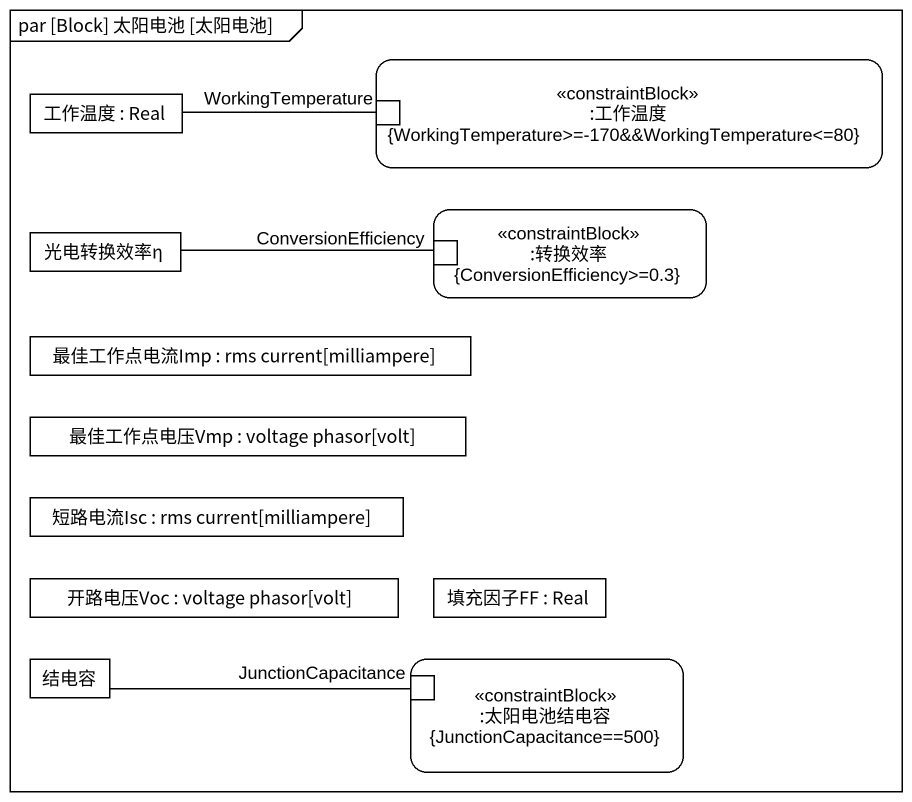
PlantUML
@startuml
mainframe par [Block] 太阳电池 [太阳电池]
rectangle ":工作温度\n{WorkingTemperature>=-170&&WorkingTemperature<=80}" as 工作温度 <<constraintBlock>> {
  port WorkingTemperature
}
rectangle "工作温度 : Real" as 工作温度_2
rectangle ":转换效率\n{ConversionEfficiency>=0.3}" as 转换效率 <<constraintBlock>> {
  port ConversionEfficiency
}
rectangle 光电转换效率η
rectangle "最佳工作点电流Imp : rms current[milliampere]" as 最佳工作点电流Imp
rectangle "最佳工作点电压Vmp : voltage phasor[volt]" as 最佳工作点电压Vmp
rectangle "短路电流Isc : rms current[milliampere]" as 短路电流Isc
rectangle "开路电压Voc : voltage phasor[volt]" as 开路电压Voc
rectangle "填充因子FF : Real" as 填充因子FF
rectangle 结电容
rectangle ":太阳电池结电容\n{JunctionCapacitance==500}" as 太阳电池结电容 <<constraintBlock>> {
  port JunctionCapacitance
}
工作温度_2 -right- WorkingTemperature
光电转换效率η -right- ConversionEfficiency
JunctionCapacitance -left- 结电容
@enduml
